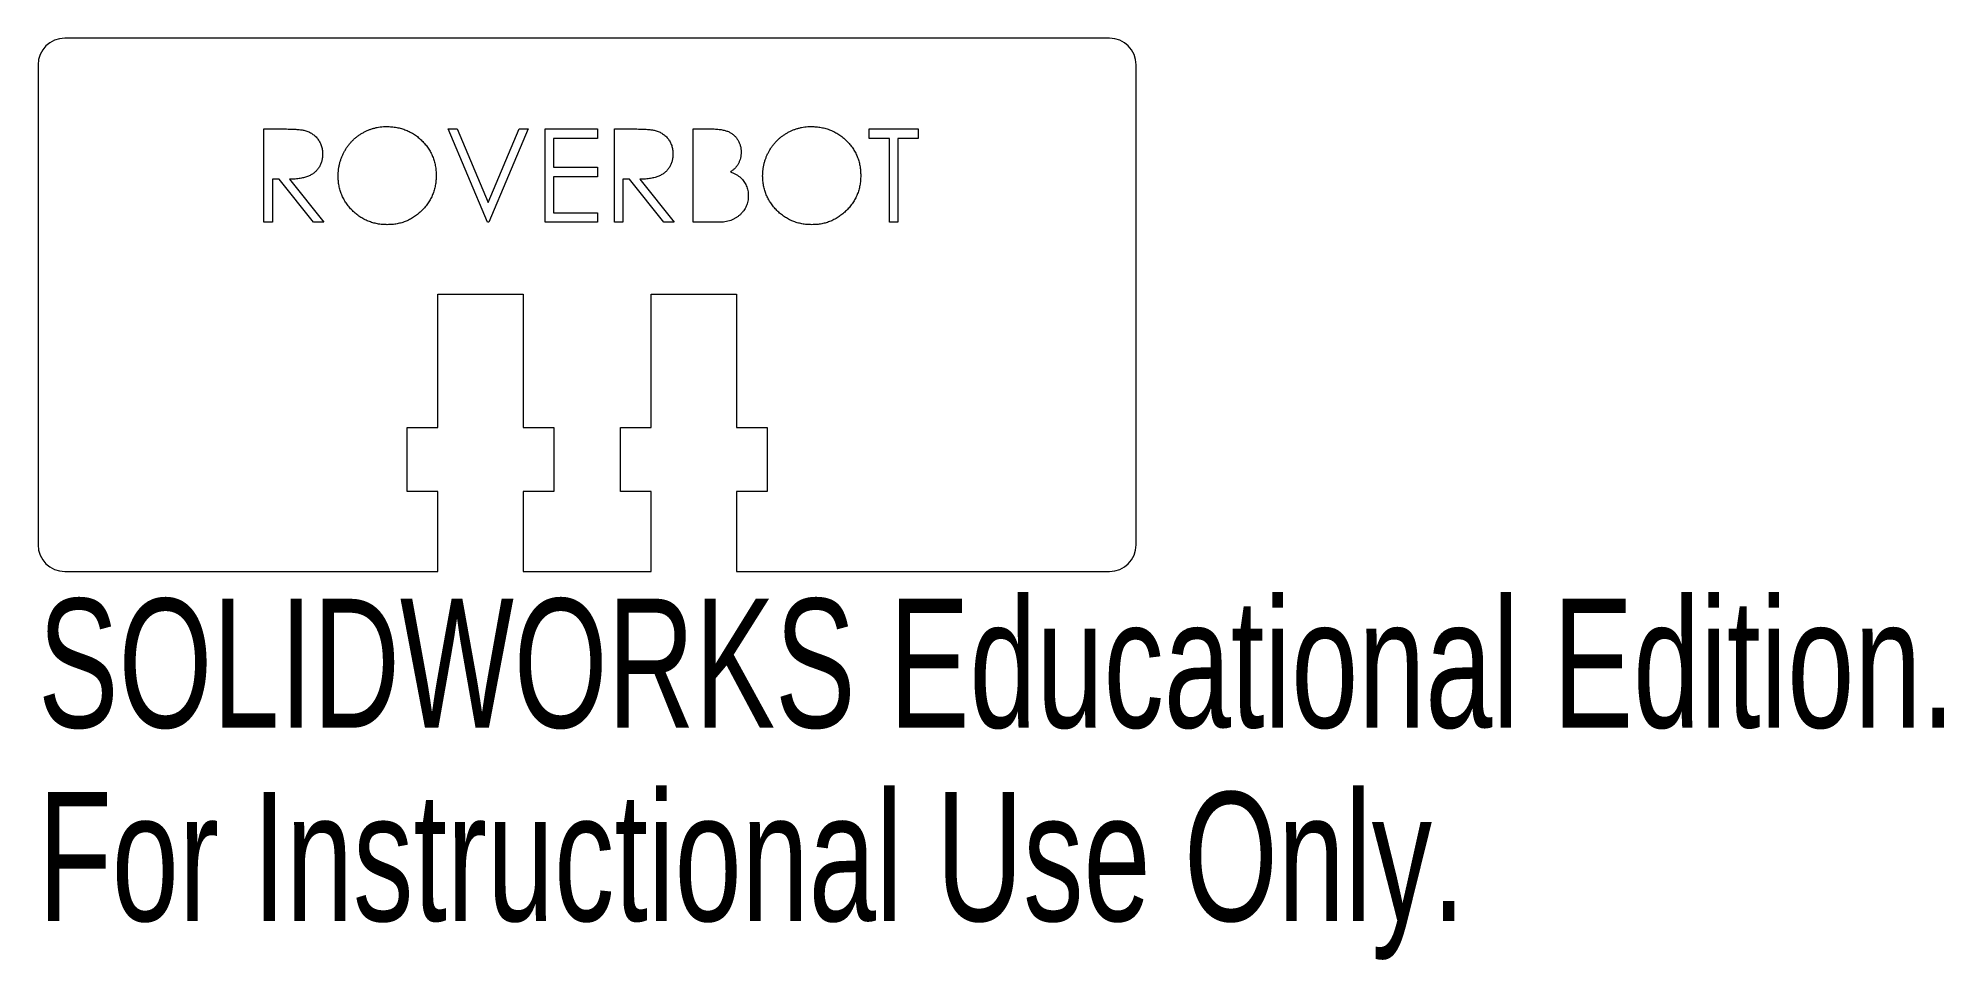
# Model space of a CAD drawing. Header units: millimetres. Extents: x -20.6 to 50.9, y -14.6 to 20.
import ezdxf

# ---------------------------------------------------------------- set-up
doc = ezdxf.new("R2010")
doc.units = ezdxf.units.MM
doc.styles.add('SLDTEXTSTYLE0', font='TXT', dxfattribs={"width": 0.7})

msp = doc.modelspace()

# ---------------------------------------------------------------- linework, layer by layer
at = {"color": 7, "linetype": 'Continuous', "lineweight": 15}
for p, q in [((19.6, 20), (-19.6, 20)), ((-20.6, 19), (-20.6, 1)), ((20.6, 1), (20.6, 19)), ((-12.125, 13.094), (-12.125, 16.594)), ((-12.125, 16.594), (-11.424, 16.594)), ((-3.734, 13.094), (-5.214, 16.594)), ((-5.214, 16.594), (-4.878, 16.594)), ((-4.878, 16.594), (-3.711, 13.836)), ((-3.711, 13.836), (-2.544, 16.594)), ((-2.208, 16.594), (-3.689, 13.094)), ((-2.544, 16.594), (-2.208, 16.594)), ((-1.58, 13.094), (-1.58, 16.594)), ((-1.58, 16.594), (0.395, 16.594)), ((0.395, 16.594), (0.395, 16.235)), ((1.023, 13.094), (1.023, 16.594)), ((1.023, 16.594), (1.723, 16.594)), ((3.984, 13.094), (3.984, 16.594)), ((3.984, 16.594), (4.667, 16.594)), ((10.581, 16.235), (10.581, 16.594)), ((10.581, 16.594), (12.42, 16.594)), ((12.42, 16.594), (12.42, 16.235)), ((0.395, 16.235), (-1.266, 16.235)), ((-1.266, 16.235), (-1.266, 15.159)), ((11.343, 16.235), (10.581, 16.235)), ((11.343, 13.094), (11.343, 16.235)), ((12.42, 16.235), (11.658, 16.235)), ((11.658, 16.235), (11.658, 13.094)), ((-1.266, 15.159), (0.395, 15.159)), ((0.395, 15.159), (0.395, 14.8)), ((-11.555, 14.71), (-11.81, 14.71)), ((-11.81, 14.71), (-11.81, 13.094)), ((-10.269, 13.094), (-11.555, 14.71)), ((-11.167, 14.71), (-9.881, 13.094)), ((0.395, 14.8), (-1.266, 14.8)), ((-1.266, 14.8), (-1.266, 13.453)), ((1.592, 14.71), (1.337, 14.71)), ((1.337, 14.71), (1.337, 13.094)), ((2.878, 13.094), (1.592, 14.71)), ((1.981, 14.71), (3.266, 13.094)), ((-11.81, 13.094), (-12.125, 13.094)), ((-9.881, 13.094), (-10.269, 13.094)), ((-3.689, 13.094), (-3.734, 13.094)), ((0.395, 13.094), (-1.58, 13.094)), ((-1.266, 13.453), (0.395, 13.453)), ((0.395, 13.453), (0.395, 13.094)), ((1.337, 13.094), (1.023, 13.094)), ((3.266, 13.094), (2.878, 13.094)), ((4.931, 13.094), (3.984, 13.094)), ((11.658, 13.094), (11.343, 13.094)), ((-5.6, 5.4), (-5.6, 10.4)), ((-5.6, 10.4), (-2.4, 10.4)), ((-2.4, 10.4), (-2.4, 5.4)), ((2.4, 5.4), (2.4, 10.4)), ((2.4, 10.4), (5.6, 10.4)), ((5.6, 10.4), (5.6, 5.4)), ((-6.75, 3), (-6.75, 5.4)), ((-6.75, 5.4), (-5.6, 5.4)), ((-2.4, 5.4), (-1.25, 5.4)), ((-1.25, 5.4), (-1.25, 3)), ((1.25, 3), (1.25, 5.4)), ((1.25, 5.4), (2.4, 5.4)), ((5.6, 5.4), (6.75, 5.4)), ((6.75, 5.4), (6.75, 3)), ((-5.6, 3), (-6.75, 3)), ((-5.6, 0), (-5.6, 3)), ((-1.25, 3), (-2.4, 3)), ((-2.4, 3), (-2.4, 0)), ((2.4, 3), (1.25, 3)), ((2.4, 0), (2.4, 3)), ((6.75, 3), (5.6, 3)), ((5.6, 3), (5.6, 0)), ((-19.6, 0), (-5.6, 0)), ((-2.4, 0), (2.4, 0)), ((5.6, 0), (19.6, 0))]:
    msp.add_line(p, q, dxfattribs=at)
for centre, start, end in [((-19.6, 19), 90, 180), ((19.6, 19), 0, 90), ((-19.6, 1), 180, 270), ((19.6, 1), 270, 0)]:
    msp.add_arc(centre, 1, start, end, dxfattribs=at)
for points, knots in [([(-11.424, 16.594), (-11.377, 16.594), (-11.288, 16.594), (-11.159, 16.592), (-11.042, 16.588), (-10.937, 16.583), (-10.844, 16.576), (-10.762, 16.569), (-10.693, 16.559), (-10.65, 16.551), (-10.631, 16.547)], [0, 0, 0, 0, 0.176258, 0.338434, 0.484822, 0.617158, 0.734698, 0.837385, 0.926372, 1, 1, 1, 1]), ([(-10.631, 16.547), (-10.606, 16.54), (-10.555, 16.528), (-10.482, 16.501), (-10.412, 16.471), (-10.347, 16.435), (-10.285, 16.393), (-10.227, 16.347), (-10.171, 16.296), (-10.122, 16.239), (-10.075, 16.179), (-10.035, 16.114), (-10.001, 16.047), (-9.974, 15.975), (-9.952, 15.901), (-9.936, 15.823), (-9.927, 15.742), (-9.926, 15.687), (-9.926, 15.658)], [0, 0, 0, 0, 0.064217, 0.127064, 0.188745, 0.249132, 0.309453, 0.369827, 0.43065, 0.492352, 0.554072, 0.61569, 0.676798, 0.738439, 0.801317, 0.865185, 0.931641, 1, 1, 1, 1]), ([(-9.342, 14.829), (-9.342, 14.871), (-9.341, 14.953), (-9.328, 15.076), (-9.31, 15.197), (-9.283, 15.316), (-9.248, 15.432), (-9.207, 15.546), (-9.157, 15.657), (-9.1, 15.766), (-9.037, 15.87), (-8.967, 15.969), (-8.893, 16.063), (-8.812, 16.15), (-8.726, 16.232), (-8.635, 16.307), (-8.538, 16.378), (-8.436, 16.441), (-8.33, 16.499), (-8.221, 16.548), (-8.111, 16.59), (-7.998, 16.624), (-7.883, 16.651), (-7.765, 16.67), (-7.646, 16.683), (-7.566, 16.684), (-7.525, 16.684)], [0, 0, 0, 0, 0.043209, 0.085873, 0.12812, 0.170152, 0.211918, 0.253753, 0.296006, 0.338443, 0.381015, 0.42282, 0.464089, 0.505126, 0.545975, 0.586985, 0.628339, 0.670084, 0.711992, 0.753039, 0.794049, 0.834886, 0.875498, 0.916547, 0.958004, 1, 1, 1, 1]), ([(-7.525, 16.684), (-7.46, 16.683), (-7.333, 16.679), (-7.146, 16.655), (-6.967, 16.612), (-6.796, 16.555), (-6.633, 16.479), (-6.479, 16.388), (-6.332, 16.279), (-6.196, 16.155), (-6.071, 16.019), (-5.962, 15.875), (-5.87, 15.722), (-5.794, 15.562), (-5.735, 15.394), (-5.694, 15.218), (-5.668, 15.034), (-5.665, 14.909), (-5.663, 14.846)], [0, 0, 0, 0, 0.06657, 0.130749, 0.1934128, 0.2549894, 0.3161136, 0.3772618, 0.4394008, 0.5029706, 0.566525, 0.6282311, 0.6890906, 0.7493447, 0.8101696, 0.8716098, 0.9348692, 1, 1, 1, 1]), ([(1.723, 16.594), (1.77, 16.594), (1.86, 16.594), (1.988, 16.592), (2.105, 16.588), (2.21, 16.583), (2.303, 16.576), (2.385, 16.569), (2.455, 16.559), (2.497, 16.551), (2.516, 16.547)], [0, 0, 0, 0, 0.176258, 0.338434, 0.484822, 0.617158, 0.734698, 0.837385, 0.926372, 1, 1, 1, 1]), ([(2.516, 16.547), (2.542, 16.54), (2.593, 16.528), (2.666, 16.501), (2.735, 16.471), (2.801, 16.435), (2.863, 16.393), (2.921, 16.347), (2.976, 16.296), (3.026, 16.239), (3.073, 16.179), (3.112, 16.114), (3.146, 16.047), (3.174, 15.975), (3.196, 15.901), (3.211, 15.823), (3.22, 15.742), (3.221, 15.687), (3.222, 15.658)], [0, 0, 0, 0, 0.064217, 0.127064, 0.188745, 0.249132, 0.309453, 0.369827, 0.43065, 0.492352, 0.554072, 0.61569, 0.676798, 0.738439, 0.801317, 0.865185, 0.931641, 1, 1, 1, 1]), ([(4.667, 16.594), (4.701, 16.594), (4.766, 16.594), (4.86, 16.589), (4.948, 16.581), (5.03, 16.57), (5.107, 16.556), (5.177, 16.54), (5.242, 16.519), (5.319, 16.488), (5.407, 16.44), (5.502, 16.37), (5.583, 16.285), (5.654, 16.188), (5.709, 16.082), (5.75, 15.969), (5.775, 15.85), (5.778, 15.768), (5.779, 15.727)], [0, 0, 0, 0, 0.062594, 0.121323, 0.17668, 0.228365, 0.276868, 0.321879, 0.364099, 0.403356, 0.477968, 0.550535, 0.623584, 0.698175, 0.773354, 0.847281, 0.922818, 1, 1, 1, 1]), ([(6.587, 14.829), (6.588, 14.871), (6.589, 14.953), (6.601, 15.076), (6.62, 15.197), (6.647, 15.316), (6.681, 15.432), (6.722, 15.546), (6.773, 15.657), (6.829, 15.766), (6.892, 15.87), (6.962, 15.969), (7.036, 16.063), (7.118, 16.15), (7.203, 16.232), (7.295, 16.307), (7.391, 16.378), (7.494, 16.441), (7.599, 16.499), (7.708, 16.548), (7.819, 16.59), (7.932, 16.624), (8.047, 16.651), (8.164, 16.67), (8.283, 16.683), (8.364, 16.684), (8.404, 16.684)], [0, 0, 0, 0, 0.043209, 0.085873, 0.12812, 0.170152, 0.211918, 0.253753, 0.296006, 0.338443, 0.381015, 0.42282, 0.464089, 0.505126, 0.545975, 0.586985, 0.628339, 0.670084, 0.711992, 0.753039, 0.794049, 0.834886, 0.875498, 0.916547, 0.958004, 1, 1, 1, 1]), ([(8.404, 16.684), (8.469, 16.683), (8.596, 16.679), (8.783, 16.655), (8.962, 16.612), (9.134, 16.555), (9.296, 16.479), (9.451, 16.388), (9.597, 16.279), (9.733, 16.155), (9.858, 16.019), (9.968, 15.875), (10.06, 15.722), (10.136, 15.562), (10.195, 15.394), (10.236, 15.218), (10.262, 15.034), (10.265, 14.909), (10.266, 14.846)], [0, 0, 0, 0, 0.06657, 0.130749, 0.193413, 0.254989, 0.316114, 0.377262, 0.439401, 0.502971, 0.566525, 0.628231, 0.689091, 0.749345, 0.81017, 0.87161, 0.934869, 1, 1, 1, 1]), ([(-9.926, 15.658), (-9.927, 15.612), (-9.93, 15.521), (-9.957, 15.389), (-10.001, 15.266), (-10.061, 15.151), (-10.138, 15.048), (-10.23, 14.958), (-10.338, 14.882), (-10.438, 14.83), (-10.527, 14.796), (-10.6, 14.773), (-10.68, 14.755), (-10.765, 14.738), (-10.857, 14.726), (-10.955, 14.717), (-11.059, 14.711), (-11.13, 14.71), (-11.167, 14.71)], [0, 0, 0, 0, 0.07878, 0.153721, 0.226714, 0.299191, 0.37119, 0.443006, 0.516689, 0.593217, 0.633873, 0.676989, 0.7229, 0.771959, 0.824211, 0.879379, 0.937948, 1, 1, 1, 1]), ([(3.222, 15.658), (3.22, 15.612), (3.217, 15.521), (3.191, 15.389), (3.147, 15.266), (3.086, 15.151), (3.01, 15.048), (2.917, 14.958), (2.809, 14.882), (2.709, 14.83), (2.62, 14.796), (2.547, 14.773), (2.468, 14.755), (2.382, 14.738), (2.29, 14.726), (2.193, 14.717), (2.089, 14.711), (2.017, 14.71), (1.981, 14.71)], [0, 0, 0, 0, 0.07878, 0.153721, 0.226714, 0.299191, 0.37119, 0.443006, 0.516689, 0.593217, 0.633873, 0.676989, 0.7229, 0.771959, 0.824211, 0.879379, 0.937948, 1, 1, 1, 1]), ([(5.779, 15.727), (5.778, 15.689), (5.776, 15.613), (5.756, 15.501), (5.723, 15.396), (5.679, 15.296), (5.621, 15.204), (5.552, 15.119), (5.469, 15.045), (5.406, 15.004), (5.375, 14.983)], [0, 0, 0, 0, 0.130569, 0.256581, 0.380552, 0.503623, 0.625739, 0.747549, 0.871766, 1, 1, 1, 1]), ([(-7.497, 13.005), (-7.561, 13.006), (-7.686, 13.009), (-7.869, 13.035), (-8.045, 13.076), (-8.214, 13.135), (-8.375, 13.211), (-8.528, 13.303), (-8.674, 13.412), (-8.81, 13.536), (-8.935, 13.672), (-9.044, 13.816), (-9.136, 13.968), (-9.211, 14.127), (-9.271, 14.292), (-9.312, 14.465), (-9.338, 14.645), (-9.341, 14.767), (-9.342, 14.829)], [0, 0, 0, 0, 0.0658189, 0.1297465, 0.192072, 0.2534594, 0.3145696, 0.3762799, 0.4390257, 0.503267, 0.5674928, 0.6297048, 0.6909996, 0.7514517, 0.8120044, 0.8731497, 0.9356355, 1, 1, 1, 1]), ([(-5.663, 14.846), (-5.665, 14.783), (-5.668, 14.659), (-5.694, 14.477), (-5.735, 14.302), (-5.793, 14.134), (-5.869, 13.973), (-5.961, 13.82), (-6.07, 13.675), (-6.195, 13.538), (-6.33, 13.413), (-6.475, 13.305), (-6.627, 13.211), (-6.787, 13.136), (-6.954, 13.076), (-7.129, 13.036), (-7.31, 13.009), (-7.434, 13.006), (-7.497, 13.005)], [0, 0, 0, 0, 0.065227, 0.128569, 0.19032, 0.251378, 0.312388, 0.373789, 0.436431, 0.500567, 0.564687, 0.627136, 0.688455, 0.749246, 0.810155, 0.871671, 0.934773, 1, 1, 1, 1]), ([(5.375, 14.983), (5.415, 14.967), (5.491, 14.938), (5.595, 14.886), (5.685, 14.83), (5.762, 14.769), (5.827, 14.703), (5.884, 14.631), (5.933, 14.552), (5.975, 14.468), (6.007, 14.379), (6.032, 14.285), (6.046, 14.188), (6.048, 14.121), (6.049, 14.088)], [0, 0, 0, 0, 0.106057, 0.202914, 0.2903, 0.370223, 0.446384, 0.521397, 0.598291, 0.676142, 0.755529, 0.834887, 0.916646, 1, 1, 1, 1]), ([(8.432, 13.005), (8.369, 13.006), (8.244, 13.009), (8.06, 13.035), (7.884, 13.076), (7.716, 13.135), (7.555, 13.211), (7.401, 13.303), (7.256, 13.412), (7.119, 13.536), (6.995, 13.672), (6.886, 13.816), (6.794, 13.968), (6.718, 14.127), (6.659, 14.292), (6.618, 14.465), (6.592, 14.645), (6.589, 14.767), (6.587, 14.829)], [0, 0, 0, 0, 0.065819, 0.129747, 0.192072, 0.253459, 0.31457, 0.37628, 0.439026, 0.503267, 0.567493, 0.629705, 0.691, 0.751452, 0.812004, 0.87315, 0.935635, 1, 1, 1, 1]), ([(10.266, 14.846), (10.265, 14.783), (10.262, 14.659), (10.236, 14.477), (10.195, 14.302), (10.136, 14.134), (10.061, 13.973), (9.968, 13.82), (9.859, 13.675), (9.735, 13.538), (9.599, 13.413), (9.454, 13.305), (9.302, 13.211), (9.142, 13.136), (8.975, 13.076), (8.801, 13.036), (8.619, 13.009), (8.495, 13.006), (8.432, 13.005)], [0, 0, 0, 0, 0.065227, 0.128569, 0.19032, 0.251378, 0.312388, 0.373789, 0.436431, 0.500567, 0.564687, 0.627136, 0.688455, 0.749246, 0.810155, 0.871671, 0.934773, 1, 1, 1, 1]), ([(6.049, 14.088), (6.048, 14.054), (6.046, 13.987), (6.031, 13.888), (6.007, 13.793), (5.974, 13.703), (5.931, 13.616), (5.879, 13.533), (5.816, 13.455), (5.746, 13.381), (5.667, 13.314), (5.581, 13.255), (5.488, 13.206), (5.39, 13.164), (5.284, 13.133), (5.172, 13.111), (5.054, 13.096), (4.973, 13.095), (4.931, 13.094)], [0, 0, 0, 0, 0.06116, 0.120335, 0.17818, 0.235235, 0.292683, 0.351186, 0.410457, 0.47172, 0.533761, 0.595739, 0.657888, 0.721295, 0.786823, 0.854686, 0.925478, 1, 1, 1, 1])]:
    msp.add_open_spline(points, degree=3, knots=knots, dxfattribs=at)

# ---------------------------------------------------------------- texts
at = {"color": 7, "linetype": 'Continuous', "char_height": 4.83362, "attachment_point": 1, "style": 'SLDTEXTSTYLE0'}
for s, insert in [('SOLIDWORKS Educational Edition.', (-20.6, -1.02)), ('For Instructional Use Only.', (-20.6, -8.27))]:
    msp.add_mtext(s, dxfattribs=dict(at, insert=insert))

doc.saveas('drawing.dxf')
